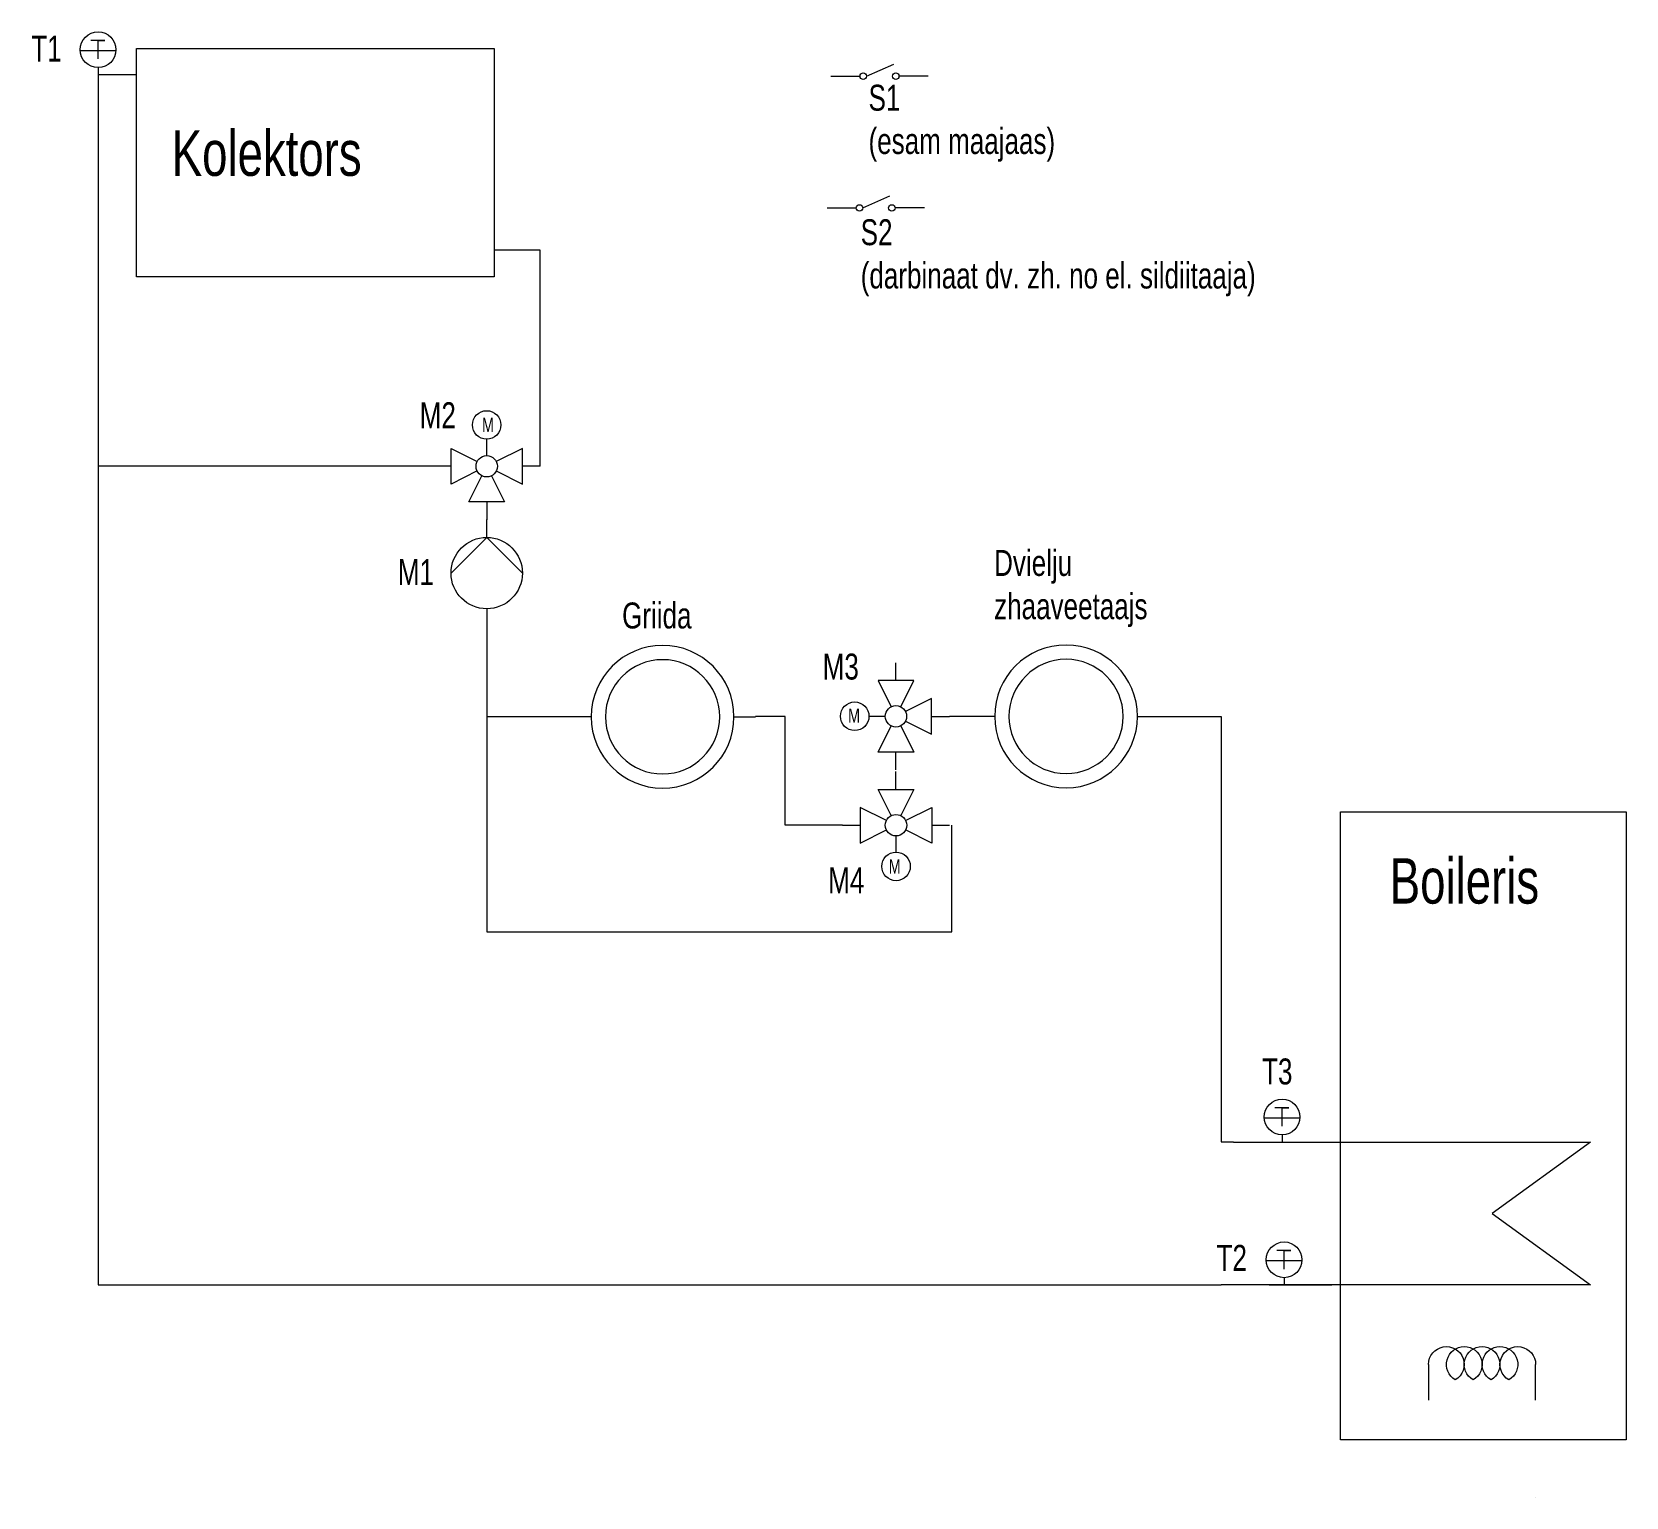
# Model space of a CAD drawing. Header units: millimetres. Extents: x 866 to 3323, y -166 to 2091.
import ezdxf

# ---------------------------------------------------------------- set-up
doc = ezdxf.new("R2010")
doc.units = ezdxf.units.MM
doc.layers.get('0').update_dxf_attribs({"linetype": 'CONTINUOUS', "lineweight": 0})
doc.styles.get("Standard").update_dxf_attribs({"font": 'txt', "width": 0.75})

# ---------------------------------------------------------------- blocks, each defined once
blk = doc.blocks.new('Coil-air-0')
for p, q in [((10, 27.5), (15, 27.5)), ((15, 12.5), (10, 12.5))]:
    blk.add_line(p, q)
for centre, start, end in [((15, 25), 210, 90), ((15, 22.5), 210, 150), ((15, 20), 210, 150), ((15, 17.5), 210, 150), ((15, 15), 270, 150)]:
    blk.add_arc(centre, 2.5, start, end)
blk = doc.blocks.new('25waermeverbr-1')
at = {"color": 0, "linetype": 'CONTINUOUS', "lineweight": 0}
for p, q in [((3, 0), (0, 0)), ((23, 0), (25.5, 0))]:
    blk.add_line(p, q, dxfattribs=at)
for radius in [10, 8]:
    blk.add_circle((13, 0), radius, dxfattribs=at)
blk = doc.blocks.new('31tempmess-1')
at = {"color": 0, "linetype": 'CONTINUOUS', "lineweight": 5}
for p, q in [((0.964866, 4.807565), (-1.035134, 4.807565)), ((-0.035134, 4.807565), (-0.035134, 2.207565)), ((-0.035134, 4.807565), (0.964866, 4.807565))]:
    blk.add_line(p, q, dxfattribs=at)
at = {"color": 0, "linetype": 'CONTINUOUS', "lineweight": 0}
for p, q in [((-2.497322, 3.384309), (2.497322, 3.384309)), ((0, 1), (0, 0))]:
    blk.add_line(p, q, dxfattribs=at)
blk.add_circle((0, 3.5), 2.5, dxfattribs=at)
blk = doc.blocks.new('31tempmess-2')
at = {"color": 0, "linetype": 'CONTINUOUS', "lineweight": 5}
for p, q in [((0.964866, 4.807565), (-1.035134, 4.807565)), ((-0.035134, 4.807565), (-0.035134, 2.207565)), ((-0.035134, 4.807565), (0.964866, 4.807565))]:
    blk.add_line(p, q, dxfattribs=at)
at = {"color": 0, "linetype": 'CONTINUOUS', "lineweight": 0}
for p, q in [((-2.497322, 3.384309), (2.497322, 3.384309)), ((0, 1), (0, 0))]:
    blk.add_line(p, q, dxfattribs=at)
blk.add_circle((0, 3.5), 2.5, dxfattribs=at)
blk = doc.blocks.new('31tempmess-0')
at = {"color": 0, "linetype": 'CONTINUOUS', "lineweight": 5}
for p, q in [((0.964866, 4.807565), (-1.035134, 4.807565)), ((-0.035134, 4.807565), (-0.035134, 2.207565)), ((-0.035134, 4.807565), (0.964866, 4.807565))]:
    blk.add_line(p, q, dxfattribs=at)
at = {"color": 0, "linetype": 'CONTINUOUS', "lineweight": 0}
for p, q in [((-2.497322, 3.384309), (2.497322, 3.384309)), ((0, 1), (0, 0))]:
    blk.add_line(p, q, dxfattribs=at)
blk.add_circle((0, 3.5), 2.5, dxfattribs=at)
blk = doc.blocks.new('Switch-0')
for p, q in [((5, 20), (14, 20)), ((16, 20), (24.375, 23.75)), ((35, 20), (26, 20))]:
    blk.add_line(p, q)
for centre in [(15, 20), (25, 20)]:
    blk.add_circle(centre, 1)

msp = doc.modelspace()

# ---------------------------------------------------------------- linework, layer by layer
for p, q in [((1027.5, 1714.1), (1027.5, 2066)), ((1027.5, 2066), (1578.7, 2066)), ((1578.7, 2066), (1578.7, 1714.1)), ((1027.5, 2025.5), (968.4, 2025.5)), ((968.4, 2025.5), (968.4, 161.2)), ((1649.8, 1755.4), (1578.7, 1755.4)), ((1649.8, 1422.3), (1649.8, 1755.4)), ((1578.7, 1714.1), (1027.5, 1714.1)), ((1512.3, 1394.8), (1512.3, 1449.8)), ((1512.3, 1449.8), (1552.5, 1429.7)), ((1567.2, 1463.9), (1567.2, 1438.8)), ((1622.3, 1449.8), (1582.1, 1429.7)), ((1622.3, 1394.8), (1622.3, 1449.8)), ((1484.8, 1422.3), (968.4, 1422.3)), ((1512.3, 1422.3), (1484.8, 1422.3)), ((1552.5, 1415), (1512.3, 1394.8)), ((1539.8, 1367.3), (1559.9, 1407.6)), ((1574.7, 1407.6), (1594.8, 1367.3)), ((1582.1, 1415), (1622.3, 1394.8)), ((1649.8, 1422.3), (1622.3, 1422.3)), ((1594.8, 1367.3), (1539.8, 1367.3)), ((1567.3, 1367.3), (1567.3, 1339.8)), ((1567.3, 1312.7), (1567.3, 1340.2)), ((1567.3, 1312.7), (1512.3, 1257.7)), ((1567.3, 1312.7), (1622.3, 1257.7)), ((1567.3, 1202.7), (1567.3, 1169.7)), ((1567.3, 1169.7), (1567.3, 704.9)), ((2197.9, 1092), (2197.9, 1119.5)), ((2225.4, 1092), (2170.4, 1092)), ((2170.4, 1092), (2190.5, 1051.7)), ((2205.3, 1051.7), (2225.4, 1092)), ((2252.9, 1064.5), (2212.7, 1044.3)), ((2252.9, 1009.5), (2252.9, 1064.5)), ((1700.8, 1036.3), (1567.3, 1036.3)), ((2027.2, 1036.6), (1981.3, 1036.6)), ((2027.2, 869.3), (2027.2, 1036.6)), ((2156.4, 1037.1), (2181.4, 1037.1)), ((2252.9, 1037), (2280.4, 1037)), ((2322.6, 1036.9), (2280.4, 1037)), ((2603.1, 1036.9), (2699.3, 1036.9)), ((2699.3, 1036.9), (2699.3, 381.3)), ((2170.4, 982), (2190.5, 1022.2)), ((2205.3, 1022.2), (2225.4, 982)), ((2212.7, 1029.6), (2252.9, 1009.5)), ((2225.4, 982), (2170.4, 982)), ((2197.9, 954.5), (2197.9, 982)), ((2198, 924.3), (2198, 951.8)), ((2170.5, 924.3), (2225.5, 924.3)), ((2190.6, 884.1), (2170.5, 924.3)), ((2225.5, 924.3), (2205.4, 884.1)), ((2143, 896.8), (2143, 841.8)), ((2183.3, 876.7), (2143, 896.8)), ((2212.8, 876.7), (2253, 896.8)), ((2253, 896.8), (2253, 841.8)), ((2883.1, 890), (3323.1, 890)), ((2883.1, -77.8), (2883.1, 890)), ((3323.1, 890), (3323.1, -77.8)), ((2115.5, 869.3), (2027.2, 869.3)), ((2115.5, 869.3), (2143, 869.3)), ((2115.5, 869.3), (2115.5, 869.3)), ((2143, 841.8), (2183.3, 861.9)), ((2253, 841.8), (2212.8, 861.9)), ((2253, 869.3), (2280.5, 869.3)), ((2284.2, 704.9), (2284.2, 869.3)), ((2198.1, 827.8), (2198.1, 852.8)), ((1567.3, 704.9), (2284.2, 704.9)), ((2699.3, 381.3), (2718.1, 381.3)), ((2718.1, 381.2), (2855.6, 381.2)), ((2855.6, 381.2), (3268.1, 381.2)), ((3268.1, 381.2), (3116.9, 271.2)), ((3116.9, 271.2), (3268.1, 161.2)), ((968.4, 161.2), (2699.3, 161.2)), ((3268.1, 161.2), (2699.3, 161.2)), ((2773.1, 161.2), (2869.4, 161.2)), ((3268.1, 161.2), (2855.6, 161.2)), ((3323.1, -77.8), (2883.1, -77.8)), ((3183.7, -165.9), (3183.7, -165.9))]:
    msp.add_line(p, q)
for centre, radius in [((1567.2, 1485.9), 22), ((1567.3, 1422.3), 16.5), ((1567.3, 1257.7), 55), ((2134.4, 1037.1), 22), ((2197.9, 1037), 16.5), ((2198, 869.3), 16.5), ((2198.1, 805.8), 22)]:
    msp.add_circle(centre, radius)

# ---------------------------------------------------------------- block references
for name, p, xscale, yscale in [('31tempmess-1', (968.4, 2025.5), 11, 11), ('Switch-0', (2072.6, 1923.2), 5, 5), ('Switch-0', (2066.7, 1720.2), 5, 5), ('31tempmess-0', (2793, 381.2), 11, 11), ('31tempmess-2', (2796.1, 161.2), 11, 11)]:
    msp.add_blockref(name, p, dxfattribs=dict(xscale=xscale, yscale=yscale))
at = {"xscale": 11, "yscale": -11}
for name, p, rotation in [('25waermeverbr-1', (1981.3, 1036.3), 180), ('25waermeverbr-1', (2603.1, 1036.9), 180), ('Coil-air-0', (2881.2, -126.5), 89.99999999999999)]:
    msp.add_blockref(name, p, dxfattribs=dict(at, rotation=rotation))

# ---------------------------------------------------------------- texts
for s, insert, char_height, width, attachment_point in [('T1', (865.5, 2045.7), 40, 100, 7), ('S1\\P(esam\\~maajaas)', (2155.7, 1891.3), 40, 100, 7), ('Kolektors', (1081.9, 1868.7), 70, 100, 7), ('S2\\P(darbinaat\\~dv.\\~zh.\\~no\\~el.\\~sildiitaaja)', (2143.6, 1684.1), 40, 100, 7), ('M2', (1464, 1480.9), 40, 100, 7), ('M', (1560.1, 1474.9), 22, 1100, 7), ('M1', (1430.3, 1239.2), 40, 100, 7), ('Dvielju\\Pzhaaveetaajs', (2349.2, 1174.6), 40, 100, 7), ('Griida', (1775.9, 1171.8), 40, 100, 7), ('M3', (2085, 1093.1), 40, 100, 7), ('M', (2142.6, 1027), 22, 1100, 9), ('M', (2205.2, 816.8), 22, 1100, 3), ('Boileris', (2958.9, 747.5), 70, 100, 7), ('M4', (2093.5, 764.3), 40, 100, 7), ('T3', (2762.2, 469.3), 40, 100, 7), ('T2', (2692, 182.7), 40, 100, 7)]:
    msp.add_mtext(s, dxfattribs=dict(insert=insert, char_height=char_height, width=width, attachment_point=attachment_point))

doc.saveas('drawing.dxf')
